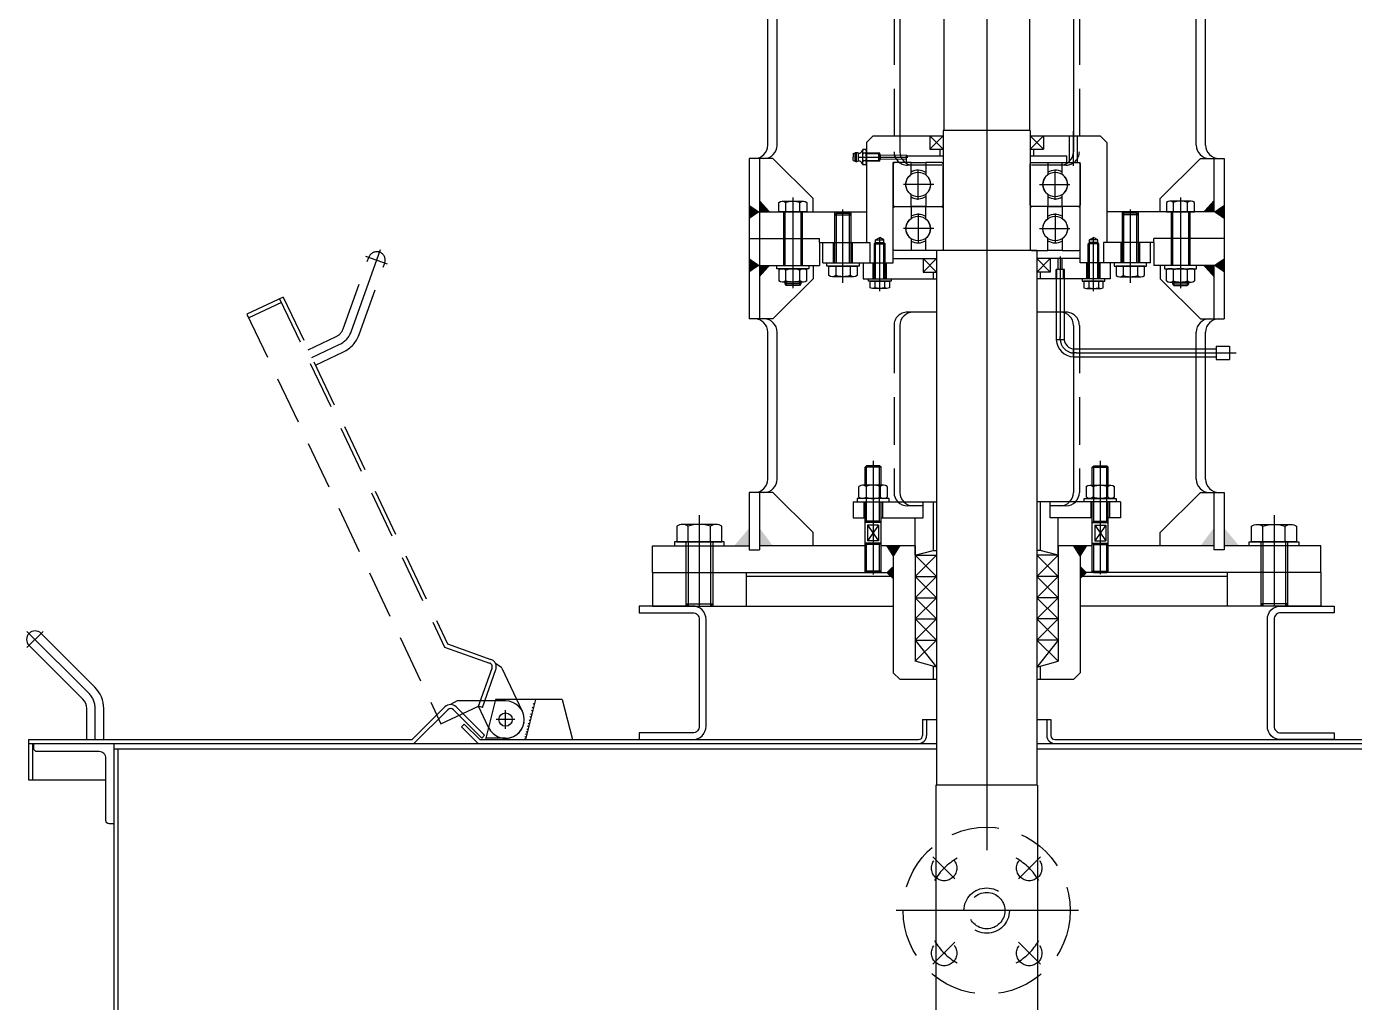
# Model space of a CAD drawing. Extents: x -29512 to 147477, y -5232 to 39709.
# Drawn here: x 140849.84 to 140856.8, y 9107.97 to 9113.09 of the extents above; entities that cross this region are included whole.
import ezdxf

# ---------------------------------------------------------------- set-up
doc = ezdxf.new("R2010")
doc.units = 0
for name, pattern in [('CENTER', [2, 1.25, -0.25, 0.25, -0.25]), ('DASHDOT', [25.4, 12.7, -6.35, 0, -6.35]), ('HIDDEN', [0.375, 0.25, -0.125])]:
    doc.linetypes.add(name, pattern=pattern)
doc.layers.get('0').update_dxf_attribs({"linetype": 'CONTINUOUS'})
doc.layers.add('3', color=3, linetype='HIDDEN')
doc.layers.add('6', color=6, linetype='DASHDOT')

# ---------------------------------------------------------------- blocks, each defined once
blk = doc.blocks.new('head')
at = {"color": 7}
for p, q in [((-0.7, 0.709), (-0.7, -0.709)), ((0, 0.945), (-0.627, 0.945)), ((0, -0.945), (0, 0.945)), ((0, 0.473), (-0.627, 0.473)), ((0, -0.472), (-0.627, -0.472)), ((-0.627, -0.945), (0, -0.945))]:
    blk.add_line(p, q, dxfattribs=at)
for centre, radius, start, end in [((-0.282, 0.709), 0.418, 145.6158, 214.3842), ((0.864, 0), 1.564, 162.412, 197.588), ((-0.282, -0.709), 0.418, 145.6158, 214.3842)]:
    blk.add_arc(centre, radius, start, end, dxfattribs=at)
blk = doc.blocks.new('nut1')
at = {"color": 7}
for p, q in [((0.073, 0.945), (0.727, 0.945)), ((0.727, 0.473), (0.073, 0.473)), ((0.8, -0.709), (0.8, 0.709)), ((0.727, -0.472), (0.073, -0.472)), ((0.727, -0.945), (0.073, -0.945))]:
    blk.add_line(p, q, dxfattribs=at)
blk.add_line((0, -0.709), (0, 0.709))
for centre, radius, start, end in [((0.418, 0.709), 0.418, 145.61575, 214.38425), ((0.382, 0.709), 0.418, 325.61575, 34.38425), ((1.564, 0), 1.564, 162.41205, 197.58795), ((-0.764, 0), 1.564, 342.41205, 17.58795), ((0.418, -0.709), 0.418, 145.61575, 214.38425), ((0.382, -0.709), 0.418, 325.61575, 34.38425)]:
    blk.add_arc(centre, radius, start, end, dxfattribs=at)

msp = doc.modelspace()

# ---------------------------------------------------------------- linework, layer by layer
at = {"color": 7}
for p, q in [((140853.7277, 9112.4653), (140853.7277, 9114.6357)), ((140853.7768, 9112.4653), (140853.7768, 9114.6357)), ((140854.4189, 9114.6357), (140854.4189, 9112.4303)), ((140854.65, 9114.6427), (140854.65, 9112.5423)), ((140855.098, 9114.6427), (140855.098, 9112.5423)), ((140855.3291, 9114.6357), (140855.3291, 9112.4303)), ((140855.9711, 9112.4653), (140855.9711, 9114.6357)), ((140856.0203, 9112.4653), (140856.0203, 9114.6357)), ((140855.1015, 9112.5423), (140854.6465, 9112.5423)), ((140854.6465, 9112.5423), (140854.6465, 9111.9332)), ((140855.1015, 9112.5423), (140855.1015, 9111.9332)), ((140854.2789, 9112.5143), (140854.2439, 9112.4793)), ((140854.2439, 9112.4793), (140854.2439, 9111.9542)), ((140854.5764, 9112.5143), (140854.5764, 9112.4443)), ((140854.6465, 9112.5143), (140854.5764, 9112.4443)), ((140854.5764, 9112.5143), (140854.6465, 9112.4443)), ((140855.1716, 9112.5143), (140855.1015, 9112.4443)), ((140855.1015, 9112.5143), (140855.1716, 9112.4443)), ((140855.1716, 9112.5143), (140855.1716, 9112.4443)), ((140855.3081, 9112.3743), (140855.3081, 9112.5143)), ((140855.3501, 9112.3743), (140855.3501, 9112.5143)), ((140855.4691, 9112.5143), (140855.5041, 9112.4793)), ((140855.5041, 9112.4793), (140855.5041, 9111.9542)), ((140854.1739, 9112.4207), (140854.1857, 9112.4241)), ((140854.1739, 9112.4207), (140854.1739, 9112.4023)), ((140854.1739, 9112.3839), (140854.1739, 9112.4023)), ((140854.1857, 9112.3804), (140854.1857, 9112.4241)), ((140854.203, 9112.3824), (140854.203, 9112.4222)), ((140854.2229, 9112.4373), (140854.226, 9112.4427)), ((140854.2229, 9112.4373), (140854.2229, 9112.3673)), ((140854.2407, 9112.4427), (140854.226, 9112.4427)), ((140854.2404, 9112.4225), (140854.2263, 9112.4225)), ((140854.2439, 9112.4373), (140854.2407, 9112.4427)), ((140854.2439, 9112.3673), (140854.2439, 9112.4373)), ((140854.3139, 9112.4233), (140854.2439, 9112.4233)), ((140854.3097, 9112.4233), (140854.2439, 9112.4233)), ((140854.3139, 9112.4191), (140854.3097, 9112.4233)), ((140854.3097, 9112.3813), (140854.3097, 9112.4233)), ((140854.3139, 9112.3813), (140854.3139, 9112.4233)), ((140854.3174, 9112.4145), (140854.3139, 9112.4145)), ((140854.3174, 9112.39), (140854.3174, 9112.4145)), ((140854.4539, 9112.4128), (140854.4574, 9112.4093)), ((140854.4539, 9112.3743), (140854.4539, 9112.4093)), ((140854.6289, 9112.4443), (140854.6289, 9112.4093)), ((140855.119, 9112.4443), (140855.119, 9112.4093)), ((140855.2941, 9112.3743), (140855.2941, 9112.4093)), ((140853.6292, 9112.3953), (140853.6292, 9111.5551)), ((140853.7068, 9112.3953), (140853.6292, 9112.3953)), ((140853.6845, 9112.3953), (140853.6845, 9111.5551)), ((140853.6845, 9112.3953), (140853.6845, 9112.1152)), ((140853.7545, 9112.3953), (140853.7068, 9112.3953)), ((140853.9645, 9112.1852), (140853.7545, 9112.3953)), ((140854.1739, 9112.3839), (140854.1857, 9112.3804)), ((140854.2229, 9112.3673), (140854.226, 9112.3619)), ((140854.2407, 9112.3619), (140854.226, 9112.3619)), ((140854.2404, 9112.3821), (140854.2263, 9112.3821)), ((140854.2439, 9112.3673), (140854.2407, 9112.3619)), ((140854.3139, 9112.3813), (140854.2439, 9112.3813)), ((140854.3097, 9112.3813), (140854.2439, 9112.3813)), ((140854.3139, 9112.3855), (140854.3097, 9112.3813)), ((140854.3174, 9112.39), (140854.3139, 9112.39)), ((140854.3839, 9111.8492), (140854.3839, 9112.3743)), ((140854.4539, 9112.3743), (140854.3839, 9112.3743)), ((140855.2941, 9112.3743), (140855.3641, 9112.3743)), ((140855.3641, 9111.8492), (140855.3641, 9112.3743)), ((140855.7835, 9112.1852), (140855.9935, 9112.3953)), ((140855.9935, 9112.3953), (140856.0412, 9112.3953)), ((140856.0412, 9112.3953), (140856.1188, 9112.3953)), ((140856.0635, 9112.3953), (140856.0635, 9112.1152)), ((140856.1188, 9112.3953), (140856.1188, 9111.5551)), ((140853.9645, 9112.1152), (140853.9645, 9112.1852)), ((140855.7835, 9112.1152), (140855.7835, 9112.1852)), ((140853.6292, 9112.1152), (140854.2439, 9112.1152)), ((140853.8098, 9112.1152), (140853.8098, 9111.8352)), ((140853.8168, 9112.1152), (140853.8168, 9111.8352)), ((140853.9008, 9112.1152), (140853.9008, 9111.8352)), ((140853.9078, 9112.1152), (140853.9078, 9111.8352)), ((140854.0793, 9111.8492), (140854.0793, 9112.1152)), ((140854.0793, 9112.1005), (140854.087, 9112.1082)), ((140854.0793, 9112.1005), (140854.1634, 9112.1005)), ((140854.087, 9111.8492), (140854.087, 9112.1152)), ((140854.087, 9112.1082), (140854.1557, 9112.1082)), ((140854.1557, 9111.8492), (140854.1557, 9112.1152)), ((140854.1634, 9112.1005), (140854.1557, 9112.1082)), ((140854.1634, 9111.8492), (140854.1634, 9112.1152)), ((140856.1188, 9112.1152), (140855.5041, 9112.1152)), ((140855.5846, 9111.8492), (140855.5846, 9112.1152)), ((140855.5846, 9112.1005), (140855.5923, 9112.1082)), ((140855.6687, 9112.1005), (140855.5846, 9112.1005)), ((140855.5923, 9111.8492), (140855.5923, 9112.1152)), ((140855.661, 9112.1082), (140855.5923, 9112.1082)), ((140855.661, 9111.8492), (140855.661, 9112.1152)), ((140855.6687, 9112.1005), (140855.661, 9112.1082)), ((140855.6687, 9111.8492), (140855.6687, 9112.1152)), ((140855.8402, 9112.1152), (140855.8402, 9111.8352)), ((140855.8472, 9112.1152), (140855.8472, 9111.8352)), ((140855.9312, 9112.1152), (140855.9312, 9111.8352)), ((140855.9382, 9112.1152), (140855.9382, 9111.8352)), ((140853.6292, 9111.9752), (140853.9988, 9111.9752)), ((140853.9988, 9111.9542), (140853.9988, 9111.9752)), ((140853.9988, 9111.9542), (140854.2614, 9111.9542)), ((140853.9988, 9111.9542), (140854.2439, 9111.9542)), ((140853.9988, 9111.9542), (140853.9988, 9111.8352)), ((140854.0163, 9111.8492), (140854.0163, 9111.9542)), ((140854.0723, 9111.8492), (140854.0723, 9111.9542)), ((140854.1704, 9111.8492), (140854.1704, 9111.9542)), ((140854.2614, 9111.9542), (140854.2614, 9111.8492)), ((140854.2859, 9111.9479), (140854.2922, 9111.9542)), ((140854.2859, 9111.9479), (140854.3419, 9111.9479)), ((140854.2859, 9111.7652), (140854.2859, 9111.9479)), ((140854.2922, 9111.9682), (140854.3139, 9111.9807)), ((140854.2922, 9111.7652), (140854.2922, 9111.9682)), ((140854.2922, 9111.9682), (140854.3356, 9111.9682)), ((140854.2922, 9111.9542), (140854.3356, 9111.9542)), ((140854.3356, 9111.9682), (140854.3139, 9111.9807)), ((140854.3356, 9111.7652), (140854.3356, 9111.9682)), ((140854.3419, 9111.9479), (140854.3356, 9111.9542)), ((140854.3419, 9111.7652), (140854.3419, 9111.9479)), ((140855.4061, 9111.9479), (140855.4124, 9111.9542)), ((140855.4621, 9111.9479), (140855.4061, 9111.9479)), ((140855.4061, 9111.7652), (140855.4061, 9111.9479)), ((140855.4124, 9111.9682), (140855.4341, 9111.9807)), ((140855.4558, 9111.9682), (140855.4124, 9111.9682)), ((140855.4124, 9111.7652), (140855.4124, 9111.9682)), ((140855.4558, 9111.9542), (140855.4124, 9111.9542)), ((140855.4558, 9111.9682), (140855.4341, 9111.9807)), ((140855.4558, 9111.7652), (140855.4558, 9111.9682)), ((140855.4621, 9111.9479), (140855.4558, 9111.9542)), ((140855.4621, 9111.7652), (140855.4621, 9111.9479)), ((140855.4866, 9111.9542), (140855.4866, 9111.8492)), ((140855.7492, 9111.9542), (140855.4866, 9111.9542)), ((140855.7492, 9111.9542), (140855.5041, 9111.9542)), ((140855.5776, 9111.8492), (140855.5776, 9111.9542)), ((140855.6757, 9111.8492), (140855.6757, 9111.9542)), ((140855.7317, 9111.8492), (140855.7317, 9111.9542)), ((140856.1188, 9111.9752), (140855.7492, 9111.9752)), ((140855.7492, 9111.9542), (140855.7492, 9111.9752)), ((140855.7492, 9111.9542), (140855.7492, 9111.8352)), ((140854.0163, 9111.8492), (140854.3839, 9111.8492)), ((140854.0373, 9111.8492), (140854.2054, 9111.8492)), ((140854.0373, 9111.8317), (140854.0373, 9111.8492)), ((140854.2054, 9111.8492), (140854.2054, 9111.8317)), ((140854.2264, 9111.8492), (140854.2264, 9111.7652)), ((140854.2789, 9111.7652), (140854.2789, 9111.8492)), ((140854.3489, 9111.7652), (140854.3489, 9111.8492)), ((140854.3839, 9111.8702), (140854.6114, 9111.8702)), ((140854.5545, 9111.9122), (140854.4786, 9111.9122)), ((140854.5414, 9111.8702), (140854.5414, 9111.8002)), ((140854.5414, 9111.8702), (140854.6114, 9111.8002)), ((140854.6114, 9111.8702), (140854.5414, 9111.8002)), ((140854.6114, 9111.9122), (140854.6114, 9109.1116)), ((140855.1365, 9111.9122), (140854.6114, 9111.9122)), ((140855.1365, 9111.9122), (140855.1365, 9109.1116)), ((140855.3641, 9111.8702), (140855.1365, 9111.8702)), ((140855.2066, 9111.8702), (140855.1365, 9111.8002)), ((140855.1365, 9111.8702), (140855.2066, 9111.8002)), ((140855.2694, 9111.9122), (140855.1935, 9111.9122)), ((140855.2066, 9111.8702), (140855.2066, 9111.8002)), ((140855.2696, 9111.8702), (140855.2486, 9111.8702)), ((140855.2486, 9111.8142), (140855.2486, 9111.8702)), ((140855.2696, 9111.8142), (140855.2696, 9111.8702)), ((140855.7317, 9111.8492), (140855.3641, 9111.8492)), ((140855.3991, 9111.7652), (140855.3991, 9111.8492)), ((140855.4691, 9111.7652), (140855.4691, 9111.8492)), ((140855.5216, 9111.8492), (140855.5216, 9111.7652)), ((140855.5426, 9111.8492), (140855.5426, 9111.8317)), ((140855.7107, 9111.8492), (140855.5426, 9111.8492)), ((140855.7107, 9111.8317), (140855.7107, 9111.8492)), ((140853.6292, 9111.8352), (140853.9988, 9111.8352)), ((140853.6845, 9111.8352), (140853.6845, 9111.5551)), ((140853.7748, 9111.8177), (140853.7748, 9111.8352)), ((140853.7748, 9111.8352), (140853.9428, 9111.8352)), ((140853.9428, 9111.8177), (140853.7748, 9111.8177)), ((140853.9428, 9111.8352), (140853.9428, 9111.8177)), ((140853.9645, 9111.8352), (140853.9645, 9111.7652)), ((140854.2054, 9111.8317), (140854.0373, 9111.8317)), ((140854.5414, 9111.8002), (140854.6114, 9111.8002)), ((140854.5939, 9111.8002), (140854.5939, 9111.7652)), ((140855.2066, 9111.8002), (140855.1365, 9111.8002)), ((140855.1541, 9111.8002), (140855.1541, 9111.7652)), ((140855.2372, 9111.7652), (140855.2372, 9111.8142)), ((140855.281, 9111.8142), (140855.2372, 9111.8142)), ((140855.2416, 9111.7652), (140855.2416, 9111.8142)), ((140855.2766, 9111.8142), (140855.2696, 9111.8142)), ((140855.2766, 9111.7652), (140855.2766, 9111.8142)), ((140855.281, 9111.7652), (140855.281, 9111.8142)), ((140855.5426, 9111.8317), (140855.7107, 9111.8317)), ((140856.1188, 9111.8352), (140855.7492, 9111.8352)), ((140855.7835, 9111.8352), (140855.7835, 9111.7652)), ((140855.9732, 9111.8352), (140855.8052, 9111.8352)), ((140855.8052, 9111.8352), (140855.8052, 9111.8177)), ((140855.8052, 9111.8177), (140855.9732, 9111.8177)), ((140855.9732, 9111.8177), (140855.9732, 9111.8352)), ((140856.0635, 9111.8352), (140856.0635, 9111.5551)), ((140853.9645, 9111.7652), (140853.7545, 9111.5551)), ((140853.8168, 9111.7477), (140853.8168, 9111.7379)), ((140853.8168, 9111.7379), (140853.8245, 9111.7302)), ((140853.9008, 9111.7379), (140853.8168, 9111.7379)), ((140853.8245, 9111.7477), (140853.8245, 9111.7302)), ((140853.8931, 9111.7302), (140853.8245, 9111.7302)), ((140853.8931, 9111.7477), (140853.8931, 9111.7302)), ((140853.9008, 9111.7379), (140853.8931, 9111.7302)), ((140853.9008, 9111.7477), (140853.9008, 9111.7379)), ((140854.2264, 9111.7652), (140854.6114, 9111.7652)), ((140854.2544, 9111.7652), (140854.3734, 9111.7652)), ((140854.2544, 9111.7526), (140854.2544, 9111.7652)), ((140854.3734, 9111.7526), (140854.2544, 9111.7526)), ((140854.3734, 9111.7652), (140854.3734, 9111.7526)), ((140855.5216, 9111.7652), (140855.1365, 9111.7652)), ((140855.4936, 9111.7652), (140855.3746, 9111.7652)), ((140855.3746, 9111.7652), (140855.3746, 9111.7526)), ((140855.3746, 9111.7526), (140855.4936, 9111.7526)), ((140855.4936, 9111.7526), (140855.4936, 9111.7652)), ((140855.7835, 9111.7652), (140855.9935, 9111.5551)), ((140855.8472, 9111.7477), (140855.8472, 9111.7379)), ((140855.8472, 9111.7379), (140855.9312, 9111.7379)), ((140855.8472, 9111.7379), (140855.8549, 9111.7302)), ((140855.8549, 9111.7477), (140855.8549, 9111.7302)), ((140855.8549, 9111.7302), (140855.9235, 9111.7302)), ((140855.9235, 9111.7477), (140855.9235, 9111.7302)), ((140855.9312, 9111.7379), (140855.9235, 9111.7302)), ((140855.9312, 9111.7477), (140855.9312, 9111.7379)), ((140854.6114, 9111.5901), (140854.4586, 9111.5901)), ((140855.2894, 9111.5901), (140855.1365, 9111.5901)), ((140853.7068, 9111.5551), (140853.6292, 9111.5551)), ((140853.7545, 9111.5551), (140853.7068, 9111.5551)), ((140854.4189, 9111.5201), (140854.4189, 9110.6449)), ((140855.3291, 9111.5201), (140855.3291, 9110.6449)), ((140855.9935, 9111.5551), (140856.0412, 9111.5551)), ((140856.0412, 9111.5551), (140856.1188, 9111.5551)), ((140853.7277, 9110.715), (140853.7277, 9111.4851)), ((140853.7768, 9110.715), (140853.7768, 9111.4851)), ((140855.2801, 9111.4451), (140855.2381, 9111.4451)), ((140855.2803, 9111.4451), (140855.2383, 9111.4451)), ((140855.9711, 9110.715), (140855.9711, 9111.4851)), ((140856.0203, 9110.715), (140856.0203, 9111.4851)), ((140855.3282, 9111.3972), (140856.0762, 9111.3972)), ((140855.3282, 9111.3552), (140855.3282, 9111.3972)), ((140856.0762, 9111.4112), (140856.0762, 9111.3412)), ((140856.0762, 9111.4112), (140856.1462, 9111.4112)), ((140856.1462, 9111.4112), (140856.1462, 9111.3412)), ((140855.3282, 9111.3552), (140856.0762, 9111.3552)), ((140856.0762, 9111.3412), (140856.1462, 9111.3412)), ((140854.2369, 9110.7773), (140854.2446, 9110.785)), ((140854.3209, 9110.7773), (140854.2369, 9110.7773)), ((140854.2369, 9110.6834), (140854.2369, 9110.7773)), ((140854.2446, 9110.4949), (140854.2446, 9110.785)), ((140854.3132, 9110.785), (140854.2446, 9110.785)), ((140854.3132, 9110.4949), (140854.3132, 9110.785)), ((140854.3209, 9110.7773), (140854.3132, 9110.785)), ((140854.3209, 9110.6834), (140854.3209, 9110.7773)), ((140855.4271, 9110.7773), (140855.4348, 9110.785)), ((140855.4271, 9110.7773), (140855.5111, 9110.7773)), ((140855.4271, 9110.6834), (140855.4271, 9110.7773)), ((140855.4348, 9110.4949), (140855.4348, 9110.785)), ((140855.4348, 9110.785), (140855.5034, 9110.785)), ((140855.5034, 9110.4949), (140855.5034, 9110.785)), ((140855.5111, 9110.7773), (140855.5034, 9110.785)), ((140855.5111, 9110.6834), (140855.5111, 9110.7773)), ((140853.6292, 9110.6449), (140853.6292, 9110.3439)), ((140853.7068, 9110.6449), (140853.6292, 9110.6449)), ((140853.6845, 9110.6449), (140853.6845, 9110.3439)), ((140853.7545, 9110.6449), (140853.7068, 9110.6449)), ((140853.9645, 9110.4349), (140853.7545, 9110.6449)), ((140854.1739, 9110.5959), (140854.1739, 9110.5119)), ((140854.1739, 9110.5959), (140854.6114, 9110.5959)), ((140854.3629, 9110.6134), (140854.1949, 9110.6134)), ((140854.1949, 9110.6134), (140854.1949, 9110.5959)), ((140854.1949, 9110.5959), (140854.3629, 9110.5959)), ((140854.2299, 9110.5959), (140854.2299, 9110.5119)), ((140854.2369, 9110.2249), (140854.2369, 9110.5959)), ((140854.3209, 9110.2249), (140854.3209, 9110.5959)), ((140854.3279, 9110.5959), (140854.3279, 9110.5119)), ((140854.3629, 9110.5959), (140854.3629, 9110.6134)), ((140854.5414, 9110.5119), (140854.5414, 9110.5959)), ((140854.5939, 9110.5959), (140854.5939, 9110.3411)), ((140855.5741, 9110.5959), (140855.1365, 9110.5959)), ((140855.1541, 9110.5959), (140855.1541, 9110.3411)), ((140855.2066, 9110.5119), (140855.2066, 9110.5959)), ((140855.3851, 9110.6134), (140855.5531, 9110.6134)), ((140855.3851, 9110.5959), (140855.3851, 9110.6134)), ((140855.5531, 9110.5959), (140855.3851, 9110.5959)), ((140855.4201, 9110.5959), (140855.4201, 9110.5119)), ((140855.4271, 9110.2249), (140855.4271, 9110.5959)), ((140855.5111, 9110.2249), (140855.5111, 9110.5959)), ((140855.5181, 9110.5959), (140855.5181, 9110.5119)), ((140855.5531, 9110.6134), (140855.5531, 9110.5959)), ((140855.5741, 9110.5959), (140855.5741, 9110.5119)), ((140855.7835, 9110.4349), (140855.9935, 9110.6449)), ((140855.9935, 9110.6449), (140856.0412, 9110.6449)), ((140856.0412, 9110.6449), (140856.1188, 9110.6449)), ((140856.0635, 9110.6449), (140856.0635, 9110.3439)), ((140856.1188, 9110.6449), (140856.1188, 9110.3439)), ((140854.5414, 9110.5749), (140854.4586, 9110.5749)), ((140855.2894, 9110.5749), (140855.2066, 9110.5749)), ((140854.1739, 9110.5119), (140854.2369, 9110.5119)), ((140854.2369, 9110.4872), (140854.2446, 9110.4949)), ((140854.3209, 9110.4872), (140854.2369, 9110.4872)), ((140854.3132, 9110.4949), (140854.2446, 9110.4949)), ((140854.3079, 9110.4742), (140854.2498, 9110.4742)), ((140854.2498, 9110.4742), (140854.2498, 9110.3922)), ((140854.2498, 9110.4742), (140854.3079, 9110.3922)), ((140854.3079, 9110.4742), (140854.2498, 9110.3922)), ((140854.3079, 9110.4742), (140854.3079, 9110.3922)), ((140854.3209, 9110.4872), (140854.3132, 9110.4949)), ((140854.3209, 9110.5119), (140854.5414, 9110.5119)), ((140854.4994, 9110.3158), (140854.4994, 9110.5119)), ((140855.4271, 9110.5119), (140855.2066, 9110.5119)), ((140855.2486, 9110.3158), (140855.2486, 9110.5119)), ((140855.4271, 9110.4872), (140855.4348, 9110.4949)), ((140855.4271, 9110.4872), (140855.5111, 9110.4872)), ((140855.4348, 9110.4949), (140855.5034, 9110.4949)), ((140855.4401, 9110.4742), (140855.4982, 9110.4742)), ((140855.4401, 9110.4742), (140855.4982, 9110.3922)), ((140855.4982, 9110.4742), (140855.4401, 9110.3922)), ((140855.4401, 9110.4742), (140855.4401, 9110.3922)), ((140855.4982, 9110.4742), (140855.4982, 9110.3922)), ((140855.5111, 9110.4872), (140855.5034, 9110.4949)), ((140855.5741, 9110.5119), (140855.5111, 9110.5119)), ((140853.4982, 9110.3859), (140853.2392, 9110.3859)), ((140853.2392, 9110.3859), (140853.2392, 9110.3649)), ((140853.2987, 9110.3859), (140853.2987, 9110.0498)), ((140853.3095, 9110.3859), (140853.3095, 9110.0498)), ((140853.4279, 9110.3859), (140853.4279, 9110.0498)), ((140853.4387, 9110.3859), (140853.4387, 9110.0498)), ((140853.4982, 9110.3649), (140853.4982, 9110.3859)), ((140853.9645, 9110.3649), (140853.9645, 9110.4349)), ((140854.3079, 9110.3922), (140854.2498, 9110.3922)), ((140855.4401, 9110.3922), (140855.4982, 9110.3922)), ((140855.7835, 9110.3649), (140855.7835, 9110.4349)), ((140856.2498, 9110.3859), (140856.5088, 9110.3859)), ((140856.2498, 9110.3649), (140856.2498, 9110.3859)), ((140856.3093, 9110.3859), (140856.3093, 9110.0498)), ((140856.3201, 9110.3859), (140856.3201, 9110.0498)), ((140856.4385, 9110.3859), (140856.4385, 9110.0498)), ((140856.4493, 9110.3859), (140856.4493, 9110.0498)), ((140856.5088, 9110.3859), (140856.5088, 9110.3649)), ((140853.1237, 9110.3649), (140853.6292, 9110.3649)), ((140853.1237, 9110.2249), (140853.1237, 9110.3649)), ((140853.2392, 9110.3649), (140853.4982, 9110.3649)), ((140853.6292, 9110.3439), (140853.6845, 9110.3439)), ((140854.2369, 9110.3649), (140853.6845, 9110.3649)), ((140854.3209, 9110.3792), (140854.2369, 9110.3792)), ((140854.2369, 9110.3792), (140854.2446, 9110.3715)), ((140854.2446, 9110.2249), (140854.2446, 9110.3715)), ((140854.3132, 9110.3715), (140854.2446, 9110.3715)), ((140854.3209, 9110.3792), (140854.3132, 9110.3715)), ((140854.3132, 9110.2249), (140854.3132, 9110.3715)), ((140854.4994, 9110.3649), (140854.3209, 9110.3649)), ((140854.385, 9110.3649), (140854.385, 9109.6998)), ((140854.4994, 9110.3649), (140854.4994, 9109.7601)), ((140854.4994, 9110.3158), (140854.5939, 9110.3411)), ((140854.4994, 9110.3158), (140854.6114, 9110.3158)), ((140854.4994, 9110.3158), (140854.6114, 9110.2047)), ((140854.6114, 9110.3158), (140854.4994, 9110.2047)), ((140854.5939, 9110.3411), (140854.6114, 9110.3411)), ((140855.1541, 9110.3411), (140855.1365, 9110.3411)), ((140855.1365, 9110.3158), (140855.2486, 9110.2047)), ((140855.2486, 9110.3158), (140855.1365, 9110.2047)), ((140855.2486, 9110.3158), (140855.1365, 9110.3158)), ((140855.2486, 9110.3158), (140855.1541, 9110.3411)), ((140855.4271, 9110.3649), (140855.2486, 9110.3649)), ((140855.2486, 9110.3649), (140855.2486, 9109.7601)), ((140855.363, 9110.3649), (140855.363, 9109.6998)), ((140855.4271, 9110.3792), (140855.4348, 9110.3715)), ((140855.4271, 9110.3792), (140855.5111, 9110.3792)), ((140855.4348, 9110.2249), (140855.4348, 9110.3715)), ((140855.4348, 9110.3715), (140855.5034, 9110.3715)), ((140855.5111, 9110.3792), (140855.5034, 9110.3715)), ((140855.5034, 9110.2249), (140855.5034, 9110.3715)), ((140856.0635, 9110.3649), (140855.5111, 9110.3649)), ((140856.1188, 9110.3439), (140856.0635, 9110.3439)), ((140856.6243, 9110.3649), (140856.1188, 9110.3649)), ((140856.5088, 9110.3649), (140856.2498, 9110.3649)), ((140856.6243, 9110.2249), (140856.6243, 9110.3649)), ((140853.1237, 9110.2249), (140854.385, 9110.2249)), ((140853.1237, 9110.2249), (140853.1237, 9110.0498)), ((140853.6138, 9110.2249), (140853.6138, 9110.0498)), ((140854.385, 9110.2039), (140853.6138, 9110.2039)), ((140854.3209, 9110.2326), (140854.2369, 9110.2326)), ((140854.2369, 9110.2326), (140854.2446, 9110.2249)), ((140854.3132, 9110.2249), (140854.2446, 9110.2249)), ((140854.3209, 9110.2326), (140854.3132, 9110.2249)), ((140854.4994, 9110.2047), (140854.6114, 9110.2047)), ((140854.6114, 9110.0935), (140854.4994, 9110.2047)), ((140854.4994, 9110.0935), (140854.6114, 9110.2047)), ((140855.2486, 9110.0935), (140855.1365, 9110.2047)), ((140855.1365, 9110.0935), (140855.2486, 9110.2047)), ((140855.2486, 9110.2047), (140855.1365, 9110.2047)), ((140856.6243, 9110.2249), (140855.363, 9110.2249)), ((140856.1342, 9110.2039), (140855.363, 9110.2039)), ((140855.4271, 9110.2326), (140855.5111, 9110.2326)), ((140855.4271, 9110.2326), (140855.4348, 9110.2249)), ((140855.4348, 9110.2249), (140855.5034, 9110.2249)), ((140855.5111, 9110.2326), (140855.5034, 9110.2249)), ((140856.1342, 9110.2249), (140856.1342, 9110.0498)), ((140856.6243, 9110.2249), (140856.6243, 9110.0498)), ((140853.1237, 9110.0498), (140854.385, 9110.0498)), ((140853.2987, 9110.0607), (140853.4387, 9110.0607)), ((140853.2987, 9110.0607), (140853.3095, 9110.0498)), ((140853.3095, 9110.0498), (140853.4279, 9110.0498)), ((140853.4387, 9110.0607), (140853.4279, 9110.0498)), ((140854.4994, 9110.0935), (140854.6114, 9110.0935)), ((140854.4994, 9110.0935), (140854.6114, 9109.9824)), ((140854.6114, 9110.0935), (140854.4994, 9109.9824)), ((140855.2486, 9110.0935), (140855.1365, 9110.0935)), ((140855.1365, 9110.0935), (140855.2486, 9109.9824)), ((140855.2486, 9110.0935), (140855.1365, 9109.9824)), ((140856.6243, 9110.0498), (140855.363, 9110.0498)), ((140856.4493, 9110.0607), (140856.3093, 9110.0607)), ((140856.3093, 9110.0607), (140856.3201, 9110.0498)), ((140856.4385, 9110.0498), (140856.3201, 9110.0498)), ((140856.4493, 9110.0607), (140856.4385, 9110.0498)), ((140854.6114, 9109.8712), (140854.4994, 9109.9824)), ((140854.4994, 9109.8712), (140854.6114, 9109.9824)), ((140854.4994, 9109.9824), (140854.6114, 9109.9824)), ((140855.2486, 9109.8712), (140855.1365, 9109.9824)), ((140855.1365, 9109.8712), (140855.2486, 9109.9824)), ((140855.2486, 9109.9824), (140855.1365, 9109.9824)), ((140850.202, 9109.6247), (140849.9205, 9109.9062)), ((140850.1391, 9109.5618), (140849.8576, 9109.8434)), ((140854.4994, 9109.8712), (140854.6114, 9109.7301)), ((140854.4994, 9109.8712), (140854.6114, 9109.8712)), ((140854.6114, 9109.8712), (140854.4994, 9109.7601)), ((140855.2486, 9109.8712), (140855.1365, 9109.7301)), ((140855.1365, 9109.8712), (140855.2486, 9109.7601)), ((140855.2486, 9109.8712), (140855.1365, 9109.8712)), ((140854.6114, 9109.7301), (140854.4994, 9109.7601)), ((140855.1365, 9109.7301), (140855.2486, 9109.7601)), ((140854.42, 9109.6647), (140854.385, 9109.6998)), ((140854.5939, 9109.7348), (140854.5939, 9109.6647)), ((140855.1541, 9109.7348), (140855.1541, 9109.6647)), ((140855.328, 9109.6647), (140855.363, 9109.6998)), ((140854.6114, 9109.6647), (140854.42, 9109.6647)), ((140855.328, 9109.6647), (140855.1365, 9109.6647)), ((140852.1005, 9109.5527), (140852.0655, 9109.5332)), ((140852.3535, 9109.5527), (140852.1005, 9109.5527)), ((140852.3011, 9109.5597), (140852.2486, 9109.3497)), ((140852.6511, 9109.5597), (140852.3011, 9109.5597)), ((140852.511, 9109.5597), (140852.4585, 9109.3497)), ((140852.6511, 9109.5597), (140852.7036, 9109.3497)), ((140850.1596, 9109.3497), (140850.1596, 9109.5123)), ((140850.2485, 9109.3497), (140850.2485, 9109.5123)), ((140851.8646, 9109.3497), (140852.0358, 9109.5209)), ((140851.8733, 9109.3287), (140852.0506, 9109.5061)), ((140852.2289, 9109.3575), (140852.0803, 9109.5061)), ((140852.2437, 9109.3724), (140852.0952, 9109.5209)), ((140852.3535, 9109.4054), (140852.3535, 9109.504)), ((140852.3535, 9109.4054), (140852.3535, 9109.504)), ((140852.1225, 9109.4162), (140852.1373, 9109.4311)), ((140852.21, 9109.3287), (140852.1225, 9109.4162)), ((140852.2187, 9109.3497), (140852.1373, 9109.4311)), ((140852.4028, 9109.4547), (140852.3042, 9109.4547)), ((140852.4028, 9109.4547), (140852.3042, 9109.4547)), ((140854.5379, 9109.4547), (140854.6114, 9109.4547)), ((140854.5379, 9109.4547), (140854.5379, 9109.3707)), ((140854.5589, 9109.4547), (140854.5589, 9109.3707)), ((140855.1365, 9109.4547), (140855.2101, 9109.4547)), ((140855.1891, 9109.4547), (140855.1891, 9109.3707)), ((140855.2101, 9109.4547), (140855.2101, 9109.3707)), ((140849.854, 9109.3497), (140851.8646, 9109.3497)), ((140849.854, 9109.3497), (140849.854, 9109.1396)), ((140852.2187, 9109.3497), (140854.5169, 9109.3497)), ((140852.2437, 9109.3724), (140852.2289, 9109.3575)), ((140852.3535, 9109.3567), (140852.2495, 9109.3567)), ((140855.2311, 9109.3497), (140857.9045, 9109.3497)), ((140849.854, 9109.3287), (140854.6114, 9109.3287)), ((140849.875, 9109.3287), (140849.875, 9109.1396)), ((140850.3021, 9109.3287), (140850.3021, 9097.0763)), ((140850.3021, 9109.3007), (140854.6114, 9109.3007)), ((140850.3231, 9109.3007), (140850.3231, 9097.0763)), ((140855.1365, 9109.3287), (140857.9045, 9109.3287)), ((140855.1365, 9109.3007), (140857.9045, 9109.3007)), ((140849.854, 9109.1396), (140850.2579, 9109.1396)), ((140855.14, 9109.1116), (140854.6079, 9109.1116)), ((140855.14, 9109.1116), (140854.6079, 9109.1116)), ((140854.6079, 9109.1116), (140854.6079, 9106.7733)), ((140855.14, 9109.1116), (140855.14, 9106.7225))]:
    msp.add_line(p, q, dxfattribs=at)
at = {"color": 7, "linetype": 'Continuous'}
for p, q in [((140854.2789, 9112.5143), (140854.6465, 9112.5143)), ((140855.1015, 9112.5143), (140855.4691, 9112.5143)), ((140854.4539, 9112.4093), (140854.6465, 9112.4093)), ((140854.5764, 9112.4443), (140854.6465, 9112.4443)), ((140855.1015, 9112.4443), (140855.1716, 9112.4443)), ((140855.1015, 9112.4093), (140855.2941, 9112.4093)), ((140854.4758, 9112.3743), (140854.5518, 9112.3743)), ((140855.1935, 9112.3743), (140855.2694, 9112.3743)), ((140854.4758, 9112.1432), (140854.5518, 9112.1432)), ((140854.4758, 9112.1432), (140854.5518, 9112.1432)), ((140854.5545, 9112.1432), (140854.4786, 9112.1432)), ((140854.5545, 9112.1432), (140854.4786, 9112.1432)), ((140854.5545, 9112.1432), (140854.4786, 9112.1432)), ((140854.5545, 9112.1432), (140854.4786, 9112.1432)), ((140855.1935, 9112.1432), (140855.2694, 9112.1432)), ((140855.1935, 9112.1432), (140855.2694, 9112.1432)), ((140855.1935, 9112.1432), (140855.2694, 9112.1432)), ((140855.1935, 9112.1432), (140855.2694, 9112.1432)), ((140855.2722, 9112.1432), (140855.1962, 9112.1432)), ((140855.2722, 9112.1432), (140855.1962, 9112.1432)), ((140855.2381, 9111.7652), (140855.2381, 9111.4451)), ((140855.2801, 9111.7652), (140855.2801, 9111.4451))]:
    msp.add_line(p, q, dxfattribs=at)
at = {"color": 7, "linetype": 'CENTER'}
msp.add_line((140854.1921, 9112.3762), (140854.1921, 9112.4272), dxfattribs=at)
at = {"color": 7, "linetype": 'HIDDEN', "lineweight": 13}
for p, q in [((140854.3139, 9112.4191), (140854.2439, 9112.4191)), ((140854.4539, 9112.4128), (140854.3174, 9112.4128)), ((140854.3139, 9112.3855), (140854.2439, 9112.3855)), ((140854.4539, 9112.3918), (140854.3174, 9112.3918))]:
    msp.add_line(p, q, dxfattribs=at)
at = {"color": 7, "linetype": 'DASHDOT'}
for p, q in [((140854.5152, 9112.1793), (140854.5152, 9112.3343)), ((140855.2328, 9112.1793), (140855.2328, 9112.3343)), ((140854.5975, 9112.2588), (140854.4382, 9112.2588)), ((140855.1505, 9112.2588), (140855.3098, 9112.2588)), ((140854.5152, 9112.1072), (140854.5152, 9111.9522)), ((140855.2328, 9112.1072), (140855.2328, 9111.9522)), ((140854.5975, 9112.0277), (140854.4382, 9112.0277)), ((140855.1505, 9112.0277), (140855.3098, 9112.0277)), ((140855.2591, 9111.8807), (140855.2591, 9111.4568)), ((140855.3444, 9111.376), (140856.1814, 9111.376)), ((140854.708, 9108.6195), (140854.5925, 9108.735)), ((140855.04, 9108.6195), (140855.1555, 9108.735)), ((140854.874, 9108.4535), (140854.4007, 9108.4535)), ((140855.3548, 9108.4535), (140854.874, 9108.4535)), ((140854.708, 9108.2875), (140854.5925, 9108.172)), ((140855.04, 9108.2875), (140855.1555, 9108.172))]:
    msp.add_line(p, q, dxfattribs=at)
at = {"color": 7}
for points in [[(140854.4786, 9112.3743), (140854.3949, 9112.3743, 0.414214), (140854.3839, 9112.3633), (140854.3839, 9112.1542, 0.414214), (140854.3949, 9112.1432), (140854.4786, 9112.1432), (140854.4786, 9112.2058, -0.524455), (140854.4786, 9112.3117)], [(140854.5545, 9112.1432), (140854.6355, 9112.1432, 0.414214), (140854.6465, 9112.1542), (140854.6465, 9112.3633, 0.414214), (140854.6355, 9112.3743), (140854.5545, 9112.3743), (140854.5545, 9112.3097, -0.491231), (140854.5545, 9112.2078)], [(140855.1935, 9112.1432), (140855.1125, 9112.1432, -0.414214), (140855.1015, 9112.1542), (140855.1015, 9112.3633, -0.414214), (140855.1125, 9112.3743), (140855.1935, 9112.3743), (140855.1935, 9112.3097, 0.491231), (140855.1935, 9112.2078)], [(140855.2694, 9112.3743), (140855.3531, 9112.3743, -0.414214), (140855.3641, 9112.3633), (140855.3641, 9112.1542, -0.414214), (140855.3531, 9112.1432), (140855.2694, 9112.1432), (140855.2694, 9112.2058, 0.524455), (140855.2694, 9112.3117)], [(140854.4786, 9111.9122), (140854.3949, 9111.9122, -0.414214), (140854.3839, 9111.9232), (140854.3839, 9112.1323, -0.414214), (140854.3949, 9112.1432), (140854.4786, 9112.1432), (140854.4786, 9112.0807, 0.524455), (140854.4786, 9111.9748)], [(140854.5545, 9112.1432), (140854.6355, 9112.1432, -0.414214), (140854.6465, 9112.1323), (140854.6465, 9111.9232, -0.414214), (140854.6355, 9111.9122), (140854.5545, 9111.9122), (140854.5545, 9111.9768, 0.491231), (140854.5545, 9112.0787)], [(140855.1935, 9112.1432), (140855.1125, 9112.1432, 0.414214), (140855.1015, 9112.1323), (140855.1015, 9111.9232, 0.414214), (140855.1125, 9111.9122), (140855.1935, 9111.9122), (140855.1935, 9111.9768, -0.491231), (140855.1935, 9112.0787)], [(140855.2694, 9111.9122), (140855.3531, 9111.9122, 0.414214), (140855.3641, 9111.9232), (140855.3641, 9112.1323, 0.414214), (140855.3531, 9112.1432), (140855.2694, 9112.1432), (140855.2694, 9112.0807, -0.524455), (140855.2694, 9111.9748)], [(140853.3337, 9109.3847), (140853.0536, 9109.3847), (140853.0536, 9109.3497), (140853.3337, 9109.3497, 0.414214), (140853.4037, 9109.4197), (140853.4037, 9109.9798, 0.414214), (140853.3337, 9110.0498), (140853.0536, 9110.0498), (140853.0536, 9110.0148), (140853.3337, 9110.0148, -0.414214), (140853.3687, 9109.9798), (140853.3687, 9109.4197, -0.414214)], [(140856.4143, 9109.3847), (140856.6944, 9109.3847), (140856.6944, 9109.3497), (140856.4143, 9109.3497, -0.414214), (140856.3443, 9109.4197), (140856.3443, 9109.9798, -0.414214), (140856.4143, 9110.0498), (140856.6944, 9110.0498), (140856.6944, 9110.0148), (140856.4143, 9110.0148, 0.414214), (140856.3793, 9109.9798), (140856.3793, 9109.4197, 0.414214)], [(140850.2601, 9109.2513, 0.414214), (140850.2247, 9109.2867), (140849.8997, 9109.2867, -0.414214), (140849.882, 9109.3044), (140849.882, 9109.3287), (140850.3021, 9109.3287), (140850.3021, 9108.9086), (140850.2778, 9108.9086, -0.414214), (140850.2601, 9108.9263)]]:
    msp.add_lwpolyline(points, format="xyb", close=True, dxfattribs=at)
at = {"color": 7, "linetype": 'DASHDOT'}
msp.add_lwpolyline([(140855.3444, 9111.376), (140855.3337, 9111.376, -0.414214), (140855.2591, 9111.4506), (140855.2591, 9111.4619)], format="xyb", dxfattribs=at)
at = {"color": 7, "linetype": 'Continuous'}
for centre in [(140854.5152, 9112.2588), (140855.2328, 9112.2588), (140854.5152, 9112.0277), (140855.2328, 9112.0277)]:
    msp.add_circle(centre, 0.0644, dxfattribs=at)
at = {"color": 7}
msp.add_circle((140852.3535, 9109.4547), 0.035, dxfattribs=at)
msp.add_circle((140852.3535, 9109.4547), 0.035, dxfattribs=at)
for centre, radius, start, end in [((140853.6577, 9112.4653), 0.07, 270, 0), ((140853.7068, 9112.4653), 0.07, 270, 0), ((140854.1921, 9112.4023), 0.0228, 61.15056, 106.25128), ((140854.2015, 9112.4448), 0.0226, 273.80574, 340.69353), ((140854.2393, 9112.4326), 0.0165, 142.12112, 217.87888), ((140854.2835, 9112.4023), 0.0606, 160.52878, 199.47122), ((140854.2274, 9112.4326), 0.0165, 322.12112, 37.87888), ((140854.1832, 9112.4023), 0.0606, 340.52878, 19.47122), ((140854.4889, 9112.4303), 0.07, 180, 270), ((140855.2591, 9112.4303), 0.07, 270, 0), ((140856.0412, 9112.4653), 0.07, 180, 270), ((140856.0903, 9112.4653), 0.07, 180, 270), ((140854.1921, 9112.4023), 0.0228, 253.74872, 298.84944), ((140854.2015, 9112.3598), 0.0226, 19.30647, 86.19426), ((140854.2393, 9112.372), 0.0165, 142.12112, 217.87888), ((140854.2274, 9112.372), 0.0165, 322.12112, 37.87888), ((140854.5152, 9112.2588), 0.0748, 58.2438, 119.31343), ((140855.2328, 9112.2588), 0.0748, 60.68657, 121.7562), ((140854.5152, 9112.2588), 0.0748, 240.68657, 301.7562), ((140855.2328, 9112.2588), 0.0748, 238.2438, 299.31343), ((140854.5152, 9112.0277), 0.0748, 58.2438, 119.31343), ((140855.2328, 9112.0277), 0.0748, 60.68657, 121.7562), ((140854.5152, 9112.0277), 0.0748, 240.68657, 301.7562), ((140855.2328, 9112.0277), 0.0748, 238.2438, 299.31343), ((140854.4889, 9111.5201), 0.07, 90, 180), ((140855.2591, 9111.5201), 0.07, 0, 90), ((140853.6577, 9111.4851), 0.07, 0, 90), ((140853.7068, 9111.4851), 0.07, 0, 90), ((140856.0412, 9111.4851), 0.07, 90, 180), ((140856.0903, 9111.4851), 0.07, 90, 180), ((140855.3337, 9111.4506), 0.0955, 183.31204, 266.68796), ((140855.3337, 9111.4506), 0.0537, 185.90422, 264.09578), ((140853.6577, 9110.715), 0.07, 270, 0), ((140853.7068, 9110.715), 0.07, 270, 0), ((140856.0412, 9110.715), 0.07, 180, 270), ((140856.0903, 9110.715), 0.07, 180, 270), ((140854.4586, 9110.6449), 0.07, 180, 270), ((140854.4889, 9110.6449), 0.07, 180, 270), ((140855.2591, 9110.6449), 0.07, 270, 0), ((140855.2894, 9110.6449), 0.07, 270, 0), ((140849.889, 9109.8748), 0.0445, 45, 225), ((140850.0896, 9109.5123), 0.1589, 0, 45), ((140850.0896, 9109.5123), 0.07, 0, 45), ((140852.3535, 9109.4547), 0.098, 270, 90), ((140852.0655, 9109.4912), 0.042, 45, 135), ((140852.0655, 9109.4912), 0.021, 45, 135), ((140852.4886, 9109.4866), 0.00395, 191.93685, 339.01018), ((140852.4933, 9109.5052), 0.00395, 191.93685, 339.01018), ((140852.4972, 9109.5204), 0.00395, 191.93685, 339.01018), ((140852.502, 9109.5405), 0.00395, 191.93685, 339.01018), ((140852.4726, 9109.4232), 0.00395, 191.93685, 339.01018), ((140852.4764, 9109.4379), 0.00395, 191.93685, 339.01018), ((140852.4806, 9109.4541), 0.00395, 191.93685, 339.01018), ((140852.485, 9109.4718), 0.00395, 191.93685, 339.01018), ((140852.4558, 9109.355), 0.00395, 191.93685, 339.01018), ((140852.4587, 9109.3665), 0.00395, 191.93685, 339.01018), ((140852.462, 9109.3807), 0.00395, 191.93685, 339.01018), ((140852.4653, 9109.394), 0.00395, 191.93685, 339.01018), ((140852.4687, 9109.4077), 0.00395, 191.93685, 339.01018), ((140854.5169, 9109.3707), 0.042, 270, 0), ((140854.5169, 9109.3707), 0.021, 270, 0), ((140855.2311, 9109.3707), 0.042, 180, 270), ((140855.2311, 9109.3707), 0.021, 180, 270)]:
    msp.add_arc(centre, radius, start, end, dxfattribs=at)
at = {"color": 7, "linetype": 'DASHDOT'}
for start, end in [(119.48312, 150.01419), (29.98581, 60.51688), (209.98581, 240.51688), (299.48312, 330.01419)]:
    msp.add_arc((140854.874, 9108.4535), 0.3151, start, end, dxfattribs=at)
at = {"color": 7}
for points in [[(140853.6292, 9112.1534), (140853.6851, 9112.1152), (140853.6292, 9112.1152)], [(140853.6845, 9112.1775), (140853.7404, 9112.1152), (140853.6845, 9112.1152)], [(140856.0635, 9112.1775), (140856.0076, 9112.1152), (140856.0635, 9112.1152)], [(140856.1188, 9112.1534), (140856.0629, 9112.1152), (140856.1188, 9112.1152)], [(140853.6292, 9112.077), (140853.6851, 9112.1152), (140853.6292, 9112.1152)], [(140856.1188, 9112.077), (140856.0629, 9112.1152), (140856.1188, 9112.1152)], [(140853.6292, 9111.8734), (140853.6851, 9111.8352), (140853.6292, 9111.8352)], [(140856.1188, 9111.8734), (140856.0629, 9111.8352), (140856.1188, 9111.8352)], [(140853.6292, 9111.797), (140853.6851, 9111.8352), (140853.6292, 9111.8352)], [(140853.6845, 9111.7729), (140853.7404, 9111.8352), (140853.6845, 9111.8352)], [(140856.0635, 9111.7729), (140856.0076, 9111.8352), (140856.0635, 9111.8352)], [(140856.1188, 9111.797), (140856.0629, 9111.8352), (140856.1188, 9111.8352)], [(140853.6292, 9110.4579), (140853.5514, 9110.3649), (140853.6292, 9110.3649)], [(140853.6845, 9110.4579), (140853.7543, 9110.3649), (140853.6845, 9110.3649)], [(140856.0635, 9110.4579), (140855.9937, 9110.3649), (140856.0635, 9110.3649)], [(140856.1188, 9110.4579), (140856.1966, 9110.3649), (140856.1188, 9110.3649)], [(140854.3471, 9110.3649), (140854.385, 9110.3649), (140854.385, 9110.3041)], [(140854.4229, 9110.3649), (140854.385, 9110.3649), (140854.385, 9110.3041)], [(140855.3251, 9110.3649), (140855.363, 9110.3649), (140855.363, 9110.3041)], [(140855.4009, 9110.3649), (140855.363, 9110.3649), (140855.363, 9110.3041)], [(140854.3471, 9110.2249), (140854.385, 9110.2249), (140854.385, 9110.2608)], [(140855.4009, 9110.2249), (140855.363, 9110.2249), (140855.363, 9110.2608)], [(140854.3471, 9110.2249), (140854.385, 9110.2249), (140854.385, 9110.1889)], [(140855.4009, 9110.2249), (140855.363, 9110.2249), (140855.363, 9110.1889)]]:
    msp.add_solid(points, dxfattribs=at)
at = {"layer": '3', "color": 7}
for p, q in [((140854.3886, 9114.6357), (140854.3886, 9112.4303)), ((140855.3594, 9114.6357), (140855.3594, 9112.4303)), ((140854.6395, 9112.3603), (140854.4586, 9112.3603)), ((140855.2894, 9112.3603), (140855.1085, 9112.3603)), ((140851.5029, 9111.502), (140851.6369, 9111.8769)), ((140851.5866, 9111.4721), (140851.7206, 9111.847)), ((140851.1892, 9111.6689), (140850.9993, 9111.5791)), ((140851.1792, 9111.641), (140851.0083, 9111.5601)), ((140851.1702, 9111.6599), (140852.0341, 9109.8349)), ((140851.1892, 9111.6689), (140852.0494, 9109.8517)), ((140850.9993, 9111.5791), (140852.0154, 9109.4326)), ((140854.3886, 9111.5201), (140854.3886, 9110.6449)), ((140855.3594, 9111.5201), (140855.3594, 9110.6449)), ((140851.3199, 9111.3927), (140851.4669, 9111.4623)), ((140851.358, 9111.3123), (140851.505, 9111.3819)), ((140852.0341, 9109.8349), (140852.2703, 9109.7504)), ((140852.0494, 9109.8517), (140852.2774, 9109.7702)), ((140852.2123, 9109.5258), (140852.283, 9109.7236)), ((140852.2321, 9109.5187), (140852.3028, 9109.7165)), ((140852.3338, 9109.7253), (140852.3012, 9109.7486)), ((140852.4421, 9109.4966), (140852.3338, 9109.7253)), ((140852.0154, 9109.4326), (140852.2123, 9109.5258)), ((140852.2649, 9109.4128), (140852.2116, 9109.5254)), ((140852.2321, 9109.5187), (140852.2123, 9109.5258))]:
    msp.add_line(p, q, dxfattribs=at)
for centre, radius in [((140854.874, 9108.4535), 0.4376), ((140854.6512, 9108.6763), 0.0665), ((140855.0968, 9108.6763), 0.0665), ((140854.874, 9108.4535), 0.119), ((140854.874, 9108.4535), 0.0952), ((140854.6512, 9108.2307), 0.0665), ((140855.0968, 9108.2307), 0.0665)]:
    msp.add_circle(centre, radius, dxfattribs=at)
for centre, radius, start, end in [((140854.4586, 9112.4303), 0.07, 180, 270), ((140855.2894, 9112.4303), 0.07, 270, 0), ((140851.6788, 9111.862), 0.0445, 340.33147, 160.33147), ((140854.4586, 9111.5201), 0.07, 90, 180), ((140855.2894, 9111.5201), 0.07, 0, 90), ((140851.437, 9111.5256), 0.07, 295.33147, 340.33147), ((140851.437, 9111.5256), 0.1589, 295.33147, 340.33147), ((140852.2633, 9109.7306), 0.042, 340.33147, 70.33147), ((140852.2633, 9109.7306), 0.021, 340.33147, 70.33147), ((140852.3535, 9109.4547), 0.098, 205.33147, 25.33147)]:
    msp.add_arc(centre, radius, start, end, dxfattribs=at)
at = {"layer": '6', "color": 7}
for p, q in [((140854.874, 9121.4711), (140854.874, 9106.7254)), ((140855.3291, 9112.3563), (140855.3291, 9112.5381)), ((140854.1998, 9112.4023), (140854.4616, 9112.4023)), ((140853.8588, 9112.1901), (140853.8588, 9111.7154)), ((140854.1213, 9111.7437), (140854.1213, 9112.128)), ((140855.6266, 9111.7437), (140855.6266, 9112.128)), ((140855.8892, 9112.1901), (140855.8892, 9111.7154)), ((140851.5447, 9111.487), (140851.6989, 9111.9182)), ((140854.3139, 9111.6994), (140854.3139, 9111.9807)), ((140855.4341, 9111.6994), (140855.4341, 9111.9807)), ((140851.735, 9111.8418), (140851.6225, 9111.8821)), ((140851.3389, 9111.3525), (140851.4859, 9111.4221)), ((140854.2789, 9110.8108), (140854.2789, 9110.2145)), ((140855.4691, 9110.8108), (140855.4691, 9110.2172)), ((140853.3687, 9110.5258), (140853.3687, 9110.0498)), ((140856.3793, 9110.5258), (140856.3793, 9110.0498)), ((140850.1706, 9109.5933), (140849.8468, 9109.9171)), ((140849.9313, 9109.9171), (140849.8468, 9109.8325)), ((140850.2041, 9109.3497), (140850.2041, 9109.5123))]:
    msp.add_line(p, q, dxfattribs=at)
for centre, start, end in [((140851.437, 9111.5256), 295.33147, 340.33147), ((140850.0896, 9109.5123), 0, 45)]:
    msp.add_arc(centre, 0.1145, start, end, dxfattribs=at)

# ---------------------------------------------------------------- block references
at = {"color": 7}
for name, p, xscale, yscale, zscale, rotation in [('head', (140853.8588, 9112.1152), -0.08001568800010912, 0.07816347300013608, 0.080015688, 90.00000000000001), ('head', (140855.8892, 9112.1152), 0.08001568800010912, 0.07816347300013608, 0.08001568800010912, 270), ('nut1', (140853.8588, 9111.8177), -0.08751715874999998, 0.07816347300013608, 0.08751715874999998, 90.00000000000001), ('head', (140854.1213, 9111.8317), -0.08001568800010912, 0.07816347300013608, 0.080015688, 270), ('head', (140855.6266, 9111.8317), 0.08001568800010912, 0.07816347300013608, 0.08001568800010912, 90.00000000000001), ('nut1', (140855.8892, 9111.8177), 0.08751715874999998, 0.07816347300013608, 0.08751715874999998, 270), ('head', (140854.3139, 9111.7526), -0.05501078550047302, 0.05334379200049727, 0.05501078549999999, 270), ('head', (140855.4341, 9111.7526), 0.05501078550047302, 0.05334379200049727, 0.05501078550047302, 90.00000000000001), ('nut1', (140854.2789, 9110.6134), 0.08751715874999998, 0.07816347300013608, 0.08751715874999998, 90.00000000000001), ('nut1', (140855.4691, 9110.6134), -0.08751715874999998, 0.07816347300013608, 0.08751715874999998, 270), ('head', (140853.3687, 9110.3859), 0.1300254929993814, 0.1244688479994622, 0.1300254929993814, 270), ('head', (140856.3793, 9110.3859), -0.1300254929993814, 0.1244688479994622, 0.1300254929999999, 90.00000000000001)]:
    msp.add_blockref(name, p, dxfattribs=dict(at, xscale=xscale, yscale=yscale, zscale=zscale, rotation=rotation))

doc.saveas('drawing.dxf')
